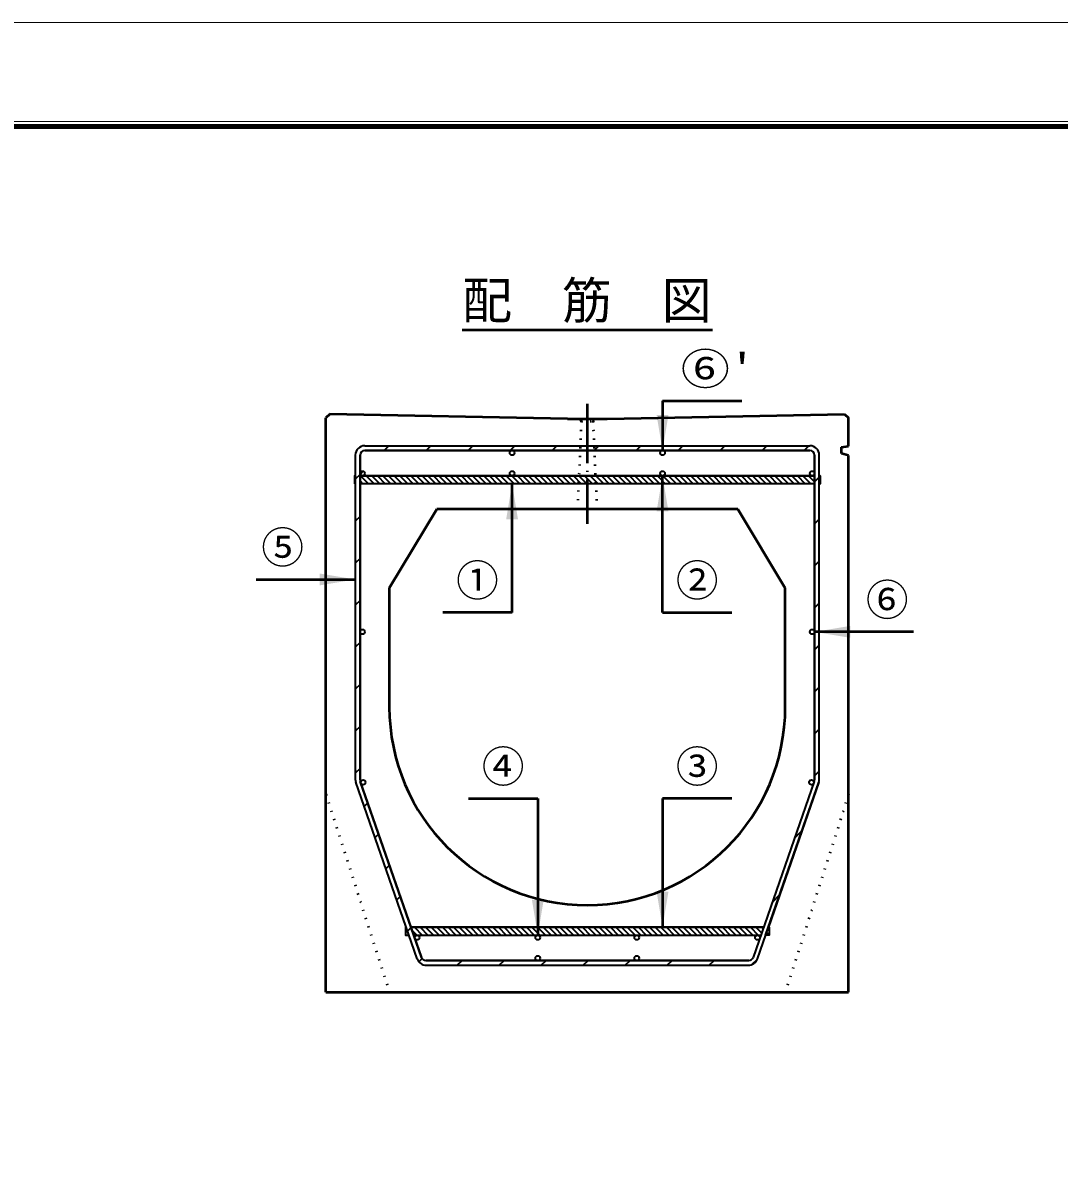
# Model space of a CAD drawing. Units: millimetres, scale not verified. Extents: x -2102 to 2102, y -1485 to 1485.
# Drawn here: x -1055 to -8, y 341 to 1485 of the extents above; entities that cross this region are included whole.
import ezdxf
from ezdxf.enums import TextEntityAlignment as Align

# ---------------------------------------------------------------- set-up
doc = ezdxf.new("R2010")
doc.units = ezdxf.units.MM
doc.header["$LTSCALE"] = 5
doc.linetypes.add('DOTTED', pattern=[1.75, 0.25, -1.5])
doc.linetypes.add('LONG_DASHED_DOTTED', pattern=[15.25, 12, -1.5, 0.25, -1.5])
doc.layers.add('0-0_V-nasSTD', color=7, linetype='Continuous', lineweight=35)
doc.layers.add('0-1_0', color=7, linetype='Continuous', lineweight=50)
doc.styles.add('ＭＳ ゴシック', font='')
doc.styles.get('ＭＳ ゴシック').set_extended_font_data('MS Gothic')

msp = doc.modelspace()

# ---------------------------------------------------------------- linework, layer by layer
at = {"layer": '0-0_V-nasSTD', "lineweight": 50}
msp.add_line((-408.754, 1102.867), (-408.754, 1052.867), dxfattribs=at)
at = {"layer": '0-0_V-nasSTD', "lineweight": 18}
for points in [[(-2102.5, -1485), (-2102.5, 1485), (2102.5, 1485), (2102.5, -1485)], [(-2002.5, -1385), (-2002.5, 1385), (2002.5, 1385), (2002.5, -1385)]]:
    msp.add_lwpolyline(points, close=True, dxfattribs=at)
at = {"layer": '0-0_V-nasSTD', "lineweight": 100}
msp.add_lwpolyline([(1997.5, -1380), (1997.5, 1380), (-1997.5, 1380)], dxfattribs=at)
at = {"layer": '0-0_V-nasSTD'}
for points in [[(-414.754, 1088.867), (-408.754, 1052.867), (-402.754, 1088.867)], [(-566.754, 983.267), (-560.754, 1019.267), (-554.754, 983.267)], [(-414.754, 991.267), (-408.754, 1027.267), (-402.754, 991.267)], [(-755.154, 916.586), (-755.154, 928.586), (-719.154, 922.586)], [(-255.154, 869.667), (-219.154, 863.667), (-219.154, 875.667)], [(-414.754, 607.267), (-408.754, 571.267), (-402.754, 607.267)], [(-540.754, 599.267), (-534.754, 563.267), (-528.754, 599.267)]]:
    msp.add_solid(points, dxfattribs=at)
at = {"layer": '0-1_0'}
for p, q in [((-611.157, 1174.886), (-358.351, 1174.886)), ((-408.754, 1102.867), (-328.754, 1102.867)), ((-744.713, 1089.686), (-748.754, 1085.686)), ((-504.754, 1084.886), (-744.754, 1089.686)), ((-464.754, 1084.886), (-224.754, 1089.686)), ((-224.754, 1089.686), (-220.754, 1085.686)), ((-748.754, 505.686), (-748.754, 1085.686)), ((-504.754, 1084.886), (-464.754, 1084.886)), ((-220.754, 1057.286), (-220.754, 1085.686)), ((-227.954, 1056.086), (-220.754, 1057.286)), ((-227.954, 1049.686), (-227.954, 1056.086)), ((-220.754, 1047.686), (-227.954, 1049.686)), ((-220.754, 505.686), (-220.754, 1047.686)), ((-560.754, 889.267), (-560.754, 1019.267)), ((-408.754, 889.267), (-408.754, 1027.267)), ((-636.754, 993.686), (-684.754, 913.686)), ((-332.754, 993.686), (-636.754, 993.686)), ((-332.754, 993.686), (-284.754, 913.686)), ((-819.154, 922.586), (-719.154, 922.586)), ((-684.754, 913.686), (-684.754, 793.686)), ((-284.754, 793.686), (-284.754, 913.686)), ((-560.754, 889.267), (-630.754, 889.267)), ((-408.754, 889.267), (-338.754, 889.267)), ((-155.154, 869.667), (-255.154, 869.667)), ((-604.754, 701.267), (-534.754, 701.267)), ((-534.754, 701.267), (-534.754, 563.267)), ((-408.754, 701.267), (-408.754, 571.267)), ((-338.754, 701.267), (-408.754, 701.267)), ((-748.754, 505.686), (-220.754, 505.686))]:
    msp.add_line(p, q, dxfattribs=at)
at = {"layer": '0-1_0', "linetype": 'LONG_DASHED_DOTTED'}
msp.add_line((-484.754, 1099.886), (-484.754, 978.686), dxfattribs=at)
at = {"layer": '0-1_0', "linetype": 'DOTTED'}
for p, q in [((-490.754, 1082.486), (-494.754, 993.686)), ((-490.754, 1082.486), (-493.154, 1084.886)), ((-490.754, 1082.486), (-478.754, 1082.486)), ((-478.754, 1082.486), (-476.354, 1084.886)), ((-474.754, 993.686), (-478.754, 1082.486)), ((-748.754, 705.686), (-684.754, 505.686)), ((-220.754, 705.686), (-284.754, 505.686))]:
    msp.add_line(p, q, dxfattribs=at)
at = {"layer": '0-1_0', "lineweight": 35}
for p, q in [((-709.554, 1057.667), (-259.954, 1057.667)), ((-259.954, 1052.867), (-709.554, 1052.867)), ((-709.554, 1052.867), (-259.954, 1052.867)), ((-685.275, 1057.667), (-690.075, 1052.867)), ((-642.849, 1057.667), (-647.649, 1052.867)), ((-600.422, 1057.667), (-605.222, 1052.867)), ((-557.996, 1057.667), (-562.796, 1052.867)), ((-515.57, 1057.667), (-520.37, 1052.867)), ((-473.143, 1057.667), (-477.943, 1052.867)), ((-430.717, 1057.667), (-435.517, 1052.867)), ((-388.29, 1057.667), (-393.09, 1052.867)), ((-345.864, 1057.667), (-350.664, 1052.867)), ((-303.438, 1057.667), (-308.238, 1052.867)), ((-261.011, 1057.667), (-265.811, 1052.867)), ((-719.154, 1048.067), (-719.154, 720.889)), ((-714.354, 1048.067), (-714.354, 720.078)), ((-714.354, 720.078), (-714.354, 1048.067)), ((-255.154, 720.078), (-255.154, 1048.067)), ((-255.154, 1048.067), (-255.154, 720.078)), ((-250.354, 720.889), (-250.354, 1048.067)), ((-711.051, 1031.891), (-714.178, 1028.765)), ((-719.954, 1027.267), (-719.954, 1019.267)), ((-719.154, 1027.267), (-719.954, 1027.267)), ((-719.954, 1022.128), (-719.154, 1021.328)), ((-719.954, 1019.267), (-719.154, 1019.267)), ((-719.954, 1019.267), (-719.154, 1019.267)), ((-719.436, 1027.267), (-719.154, 1026.985)), ((-714.354, 1028.588), (-719.154, 1023.788)), ((-255.154, 1027.267), (-714.354, 1027.267)), ((-714.354, 1022.185), (-711.436, 1019.267)), ((-255.154, 1019.267), (-714.354, 1019.267)), ((-493.602, 1019.267), (-714.354, 1019.267)), ((-713.779, 1027.267), (-705.779, 1019.267)), ((-708.122, 1027.267), (-700.122, 1019.267)), ((-702.466, 1027.267), (-694.466, 1019.267)), ((-696.809, 1027.267), (-688.809, 1019.267)), ((-691.152, 1027.267), (-683.152, 1019.267)), ((-685.495, 1027.267), (-677.495, 1019.267)), ((-679.838, 1027.267), (-671.838, 1019.267)), ((-674.181, 1027.267), (-666.181, 1019.267)), ((-668.524, 1027.267), (-660.524, 1019.267)), ((-662.868, 1027.267), (-654.868, 1019.267)), ((-657.211, 1027.267), (-649.211, 1019.267)), ((-651.554, 1027.267), (-643.554, 1019.267)), ((-645.897, 1027.267), (-637.897, 1019.267)), ((-640.24, 1027.267), (-632.24, 1019.267)), ((-634.583, 1027.267), (-626.583, 1019.267)), ((-628.926, 1027.267), (-620.926, 1019.267)), ((-623.27, 1027.267), (-615.27, 1019.267)), ((-617.613, 1027.267), (-609.613, 1019.267)), ((-611.956, 1027.267), (-603.956, 1019.267)), ((-606.299, 1027.267), (-598.299, 1019.267)), ((-600.642, 1027.267), (-592.642, 1019.267)), ((-594.985, 1027.267), (-586.985, 1019.267)), ((-589.328, 1027.267), (-581.328, 1019.267)), ((-583.672, 1027.267), (-575.672, 1019.267)), ((-578.015, 1027.267), (-570.015, 1019.267)), ((-572.358, 1027.267), (-564.358, 1019.267)), ((-566.701, 1027.267), (-558.701, 1019.267)), ((-561.044, 1027.267), (-553.044, 1019.267)), ((-555.387, 1027.267), (-547.387, 1019.267)), ((-549.73, 1027.267), (-541.73, 1019.267)), ((-544.074, 1027.267), (-536.074, 1019.267)), ((-538.417, 1027.267), (-530.417, 1019.267)), ((-532.76, 1027.267), (-524.76, 1019.267)), ((-527.103, 1027.267), (-519.103, 1019.267)), ((-521.446, 1027.267), (-513.446, 1019.267)), ((-515.789, 1027.267), (-507.789, 1019.267)), ((-510.132, 1027.267), (-502.132, 1019.267)), ((-504.476, 1027.267), (-496.476, 1019.267)), ((-498.819, 1027.267), (-490.819, 1019.267)), ((-493.162, 1027.267), (-485.162, 1019.267)), ((-487.505, 1027.267), (-479.505, 1019.267)), ((-481.848, 1027.267), (-473.848, 1019.267)), ((-476.191, 1027.267), (-468.191, 1019.267)), ((-470.534, 1027.267), (-462.534, 1019.267)), ((-464.878, 1027.267), (-456.878, 1019.267)), ((-459.221, 1027.267), (-451.221, 1019.267)), ((-453.564, 1027.267), (-445.564, 1019.267)), ((-447.907, 1027.267), (-439.907, 1019.267)), ((-442.25, 1027.267), (-434.25, 1019.267)), ((-436.593, 1027.267), (-428.593, 1019.267)), ((-430.936, 1027.267), (-422.936, 1019.267)), ((-425.28, 1027.267), (-417.28, 1019.267)), ((-419.623, 1027.267), (-411.623, 1019.267)), ((-413.966, 1027.267), (-405.966, 1019.267)), ((-408.309, 1027.267), (-400.309, 1019.267)), ((-402.652, 1027.267), (-394.652, 1019.267)), ((-396.995, 1027.267), (-388.995, 1019.267)), ((-391.339, 1027.267), (-383.339, 1019.267)), ((-385.682, 1027.267), (-377.682, 1019.267)), ((-380.025, 1027.267), (-372.025, 1019.267)), ((-374.368, 1027.267), (-366.368, 1019.267)), ((-368.711, 1027.267), (-360.711, 1019.267)), ((-363.054, 1027.267), (-355.054, 1019.267)), ((-357.397, 1027.267), (-349.397, 1019.267)), ((-351.741, 1027.267), (-343.741, 1019.267)), ((-346.084, 1027.267), (-338.084, 1019.267)), ((-340.427, 1027.267), (-332.427, 1019.267)), ((-334.77, 1027.267), (-326.77, 1019.267)), ((-329.113, 1027.267), (-321.113, 1019.267)), ((-323.456, 1027.267), (-315.456, 1019.267)), ((-317.799, 1027.267), (-309.799, 1019.267)), ((-312.143, 1027.267), (-304.143, 1019.267)), ((-306.486, 1027.267), (-298.486, 1019.267)), ((-300.829, 1027.267), (-292.829, 1019.267)), ((-295.172, 1027.267), (-287.172, 1019.267)), ((-289.515, 1027.267), (-281.515, 1019.267)), ((-283.858, 1027.267), (-275.858, 1019.267)), ((-278.201, 1027.267), (-270.201, 1019.267)), ((-272.545, 1027.267), (-264.545, 1019.267)), ((-266.888, 1027.267), (-258.888, 1019.267)), ((-261.231, 1027.267), (-255.154, 1021.191)), ((-255.574, 1027.267), (-255.154, 1026.847)), ((-250.354, 1025.898), (-255.154, 1021.098)), ((-249.554, 1027.267), (-250.354, 1027.267)), ((-250.354, 1022.047), (-249.554, 1021.247)), ((-250.354, 1019.267), (-249.554, 1019.267)), ((-249.917, 1027.267), (-249.554, 1026.904)), ((-714.354, 986.162), (-719.154, 981.362)), ((-255.154, 978.671), (-250.354, 983.471)), ((-714.354, 943.736), (-719.154, 938.936)), ((-255.154, 936.245), (-250.354, 941.045)), ((-714.354, 901.309), (-719.154, 896.509)), ((-255.154, 893.819), (-250.354, 898.619)), ((-714.354, 858.883), (-719.154, 854.083)), ((-255.154, 851.392), (-250.354, 856.192)), ((-714.354, 816.456), (-719.154, 811.656)), ((-255.154, 808.966), (-250.354, 813.766)), ((-714.354, 774.03), (-719.154, 769.23)), ((-255.154, 766.539), (-250.354, 771.339)), ((-714.354, 731.604), (-719.154, 726.804)), ((-255.154, 724.113), (-250.354, 728.913)), ((-656.561, 539.313), (-718.621, 717.735)), ((-714.088, 718.501), (-652.31, 540.89)), ((-652.31, 540.89), (-714.088, 718.501)), ((-255.421, 718.501), (-317.198, 540.89)), ((-255.421, 718.501), (-317.198, 540.89)), ((-312.947, 539.313), (-250.887, 717.735)), ((-259.65, 719.617), (-260.2, 719.067)), ((-706.589, 696.942), (-710.15, 693.381)), ((-695.64, 665.465), (-699.201, 661.903)), ((-275.197, 661.644), (-267.837, 669.004)), ((-684.691, 633.987), (-688.253, 630.426)), ((-673.743, 602.509), (-677.304, 598.948)), ((-297.825, 596.59), (-290.465, 603.95)), ((-668.476, 571.267), (-667.676, 571.267)), ((-668.476, 571.267), (-668.476, 563.267)), ((-668.476, 569.014), (-666.047, 566.585)), ((-668.476, 563.357), (-668.386, 563.267)), ((-668.476, 563.267), (-664.893, 563.267)), ((-666.355, 567.47), (-662.794, 571.032)), ((-662.876, 571.267), (-306.632, 571.267)), ((-306.632, 571.267), (-662.876, 571.267)), ((-661.704, 567.899), (-657.073, 563.267)), ((-660.093, 563.267), (-309.415, 563.267)), ((-659.416, 571.267), (-651.416, 563.267)), ((-653.759, 571.267), (-645.759, 563.267)), ((-648.102, 571.267), (-640.102, 563.267)), ((-642.445, 571.267), (-634.445, 563.267)), ((-636.788, 571.267), (-628.788, 563.267)), ((-631.132, 571.267), (-623.132, 563.267)), ((-625.475, 571.267), (-617.475, 563.267)), ((-619.818, 571.267), (-611.818, 563.267)), ((-614.161, 571.267), (-606.161, 563.267)), ((-608.504, 571.267), (-600.504, 563.267)), ((-602.847, 571.267), (-594.847, 563.267)), ((-597.19, 571.267), (-589.19, 563.267)), ((-591.534, 571.267), (-583.534, 563.267)), ((-585.877, 571.267), (-577.877, 563.267)), ((-580.22, 571.267), (-572.22, 563.267)), ((-574.563, 571.267), (-566.563, 563.267)), ((-568.906, 571.267), (-560.906, 563.267)), ((-563.249, 571.267), (-555.249, 563.267)), ((-557.592, 571.267), (-549.592, 563.267)), ((-551.936, 571.267), (-543.936, 563.267)), ((-546.279, 571.267), (-538.279, 563.267)), ((-540.622, 571.267), (-532.622, 563.267)), ((-534.965, 571.267), (-526.965, 563.267)), ((-529.308, 571.267), (-521.308, 563.267)), ((-523.651, 571.267), (-515.651, 563.267)), ((-517.995, 571.267), (-509.995, 563.267)), ((-512.338, 571.267), (-504.338, 563.267)), ((-506.681, 571.267), (-498.681, 563.267)), ((-501.024, 571.267), (-493.024, 563.267)), ((-495.367, 571.267), (-487.367, 563.267)), ((-489.71, 571.267), (-481.71, 563.267)), ((-484.053, 571.267), (-476.053, 563.267)), ((-478.397, 571.267), (-470.397, 563.267)), ((-472.74, 571.267), (-464.74, 563.267)), ((-467.083, 571.267), (-459.083, 563.267)), ((-461.426, 571.267), (-453.426, 563.267)), ((-455.769, 571.267), (-447.769, 563.267)), ((-450.112, 571.267), (-442.112, 563.267)), ((-444.455, 571.267), (-436.455, 563.267)), ((-438.799, 571.267), (-430.799, 563.267)), ((-433.142, 571.267), (-425.142, 563.267)), ((-427.485, 571.267), (-419.485, 563.267)), ((-421.828, 571.267), (-413.828, 563.267)), ((-416.171, 571.267), (-408.171, 563.267)), ((-410.514, 571.267), (-402.514, 563.267)), ((-404.857, 571.267), (-396.857, 563.267)), ((-399.201, 571.267), (-391.201, 563.267)), ((-393.544, 571.267), (-385.544, 563.267)), ((-387.887, 571.267), (-379.887, 563.267)), ((-382.23, 571.267), (-374.23, 563.267)), ((-376.573, 571.267), (-368.573, 563.267)), ((-370.916, 571.267), (-362.916, 563.267)), ((-365.259, 571.267), (-357.259, 563.267)), ((-359.603, 571.267), (-351.603, 563.267)), ((-353.946, 571.267), (-345.946, 563.267)), ((-348.289, 571.267), (-340.289, 563.267)), ((-342.632, 571.267), (-334.632, 563.267)), ((-336.975, 571.267), (-328.975, 563.267)), ((-331.318, 571.267), (-323.318, 563.267)), ((-325.661, 571.267), (-317.661, 563.267)), ((-320.005, 571.267), (-312.005, 563.267)), ((-314.348, 571.267), (-308.623, 565.543)), ((-308.691, 571.267), (-307.164, 569.74)), ((-303.602, 566.179), (-301.032, 563.609)), ((-302.142, 570.376), (-301.032, 569.266)), ((-654.963, 536.436), (-651.699, 539.7)), ((-318.424, 533.564), (-313.11, 538.878)), ((-647.776, 537.667), (-321.732, 537.667)), ((-321.732, 537.667), (-647.776, 537.667)), ((-647.494, 532.867), (-322.014, 532.867)), ((-616.105, 532.867), (-611.305, 537.667)), ((-573.679, 532.867), (-568.879, 537.667)), ((-531.253, 532.867), (-526.453, 537.667)), ((-488.826, 532.867), (-484.026, 537.667)), ((-446.4, 532.867), (-441.6, 537.667)), ((-403.973, 532.867), (-399.173, 537.667)), ((-361.547, 532.867), (-356.747, 537.667))]:
    msp.add_line(p, q, dxfattribs=at)
for points in [[(-719.154, 1027.267), (-719.954, 1027.267), (-719.954, 1019.267)], [(-714.354, 1027.267), (-711.954, 1027.267), (-560.754, 1027.267), (-493.241, 1027.267), (-484.754, 1027.267), (-476.267, 1027.267), (-408.754, 1027.267), (-257.554, 1027.267), (-255.154, 1027.267)], [(-255.154, 1019.267), (-475.906, 1019.267), (-484.754, 1019.267), (-493.602, 1019.267)], [(-250.354, 1027.267), (-249.554, 1027.267), (-249.554, 1019.267)], [(-250.354, 1019.267), (-249.554, 1019.267), (-249.554, 1027.267)], [(-667.676, 571.267), (-668.476, 571.267), (-668.476, 563.267), (-664.893, 563.267)], [(-660.093, 563.267), (-656.718, 563.267), (-534.754, 563.267), (-434.754, 563.267), (-312.791, 563.267), (-309.415, 563.267)], [(-301.832, 571.267), (-301.032, 571.267), (-301.032, 563.267), (-304.615, 563.267)]]:
    msp.add_lwpolyline(points, dxfattribs=at)
msp.add_lwpolyline([(-301.832, 571.267), (-301.032, 571.267), (-301.032, 563.267), (-304.615, 563.267), (-304.615, 563.267), (-250.887, 717.735)], close=True, dxfattribs=at)
for centre in [(-560.754, 1050.467), (-408.754, 1050.467), (-711.954, 1029.667), (-560.754, 1029.667), (-408.754, 1029.667), (-257.554, 1029.667), (-711.954, 869.667), (-257.554, 869.667), (-711.257, 717.667), (-258.251, 717.667), (-656.718, 560.867), (-534.754, 560.867), (-434.754, 560.867), (-312.791, 560.867), (-534.754, 540.067), (-434.754, 540.067)]:
    msp.add_circle(centre, 2.4, dxfattribs=at)
for centre, radius, start, end in [((-709.554, 1048.067), 9.6, 90, 180), ((-709.554, 1048.067), 4.8, 90, 180), ((-709.554, 1048.067), 4.8, 90, 180), ((-259.954, 1048.067), 9.6, 0, 90), ((-259.954, 1048.067), 4.8, 0, 90), ((-259.954, 1048.067), 4.8, 0, 90), ((-709.554, 720.889), 9.6, 180, 199.17901), ((-259.954, 720.889), 9.6, 340.82099, 0), ((-709.554, 720.078), 4.8, 180, 199.17901), ((-709.554, 720.078), 4.8, 180, 199.17902), ((-259.954, 720.078), 4.8, 340.82099, 0), ((-259.954, 720.078), 4.8, 340.82099, 0), ((-647.494, 542.467), 9.6, 199.17901, 270), ((-647.776, 542.467), 4.8, 199.17901, 270), ((-647.776, 542.467), 4.8, 199.17901, 270), ((-322.014, 542.467), 9.6, 270, 340.82099), ((-321.732, 542.467), 4.8, 270, 340.82099), ((-321.732, 542.467), 4.8, 270, 340.82101)]:
    msp.add_arc(centre, radius, start, end, dxfattribs=at)
at = {"layer": '0-1_0'}
msp.add_arc((-484.754, 793.686), 200, 180, 0, dxfattribs=at)

# ---------------------------------------------------------------- texts
at = {"layer": '0-0_V-nasSTD', "style": 'ＭＳ ゴシック'}
for s, height, p in [('配\u3000筋\u3000図', 36.95, (-611.157, 1174.886)), ('⑤', 31.67, (-814.154, 929.586)), ('①', 31.67, (-617.354, 896.267)), ('②', 31.67, (-395.354, 896.267)), ('⑥', 31.67, (-203.354, 876.667)), ('④', 31.67, (-591.354, 708.267)), ('③', 31.67, (-395.354, 708.267))]:
    msp.add_text(s, height=height, dxfattribs=at).set_placement(p, align=Align.BOTTOM_LEFT)
at = {"layer": '0-0_V-nasSTD', "style": 'ＭＳ ゴシック', "width": 1.15}
msp.add_text("⑥'", height=31.67, dxfattribs=at).set_placement((-390.354, 1109.867), align=Align.BOTTOM_LEFT)

doc.saveas('drawing.dxf')
